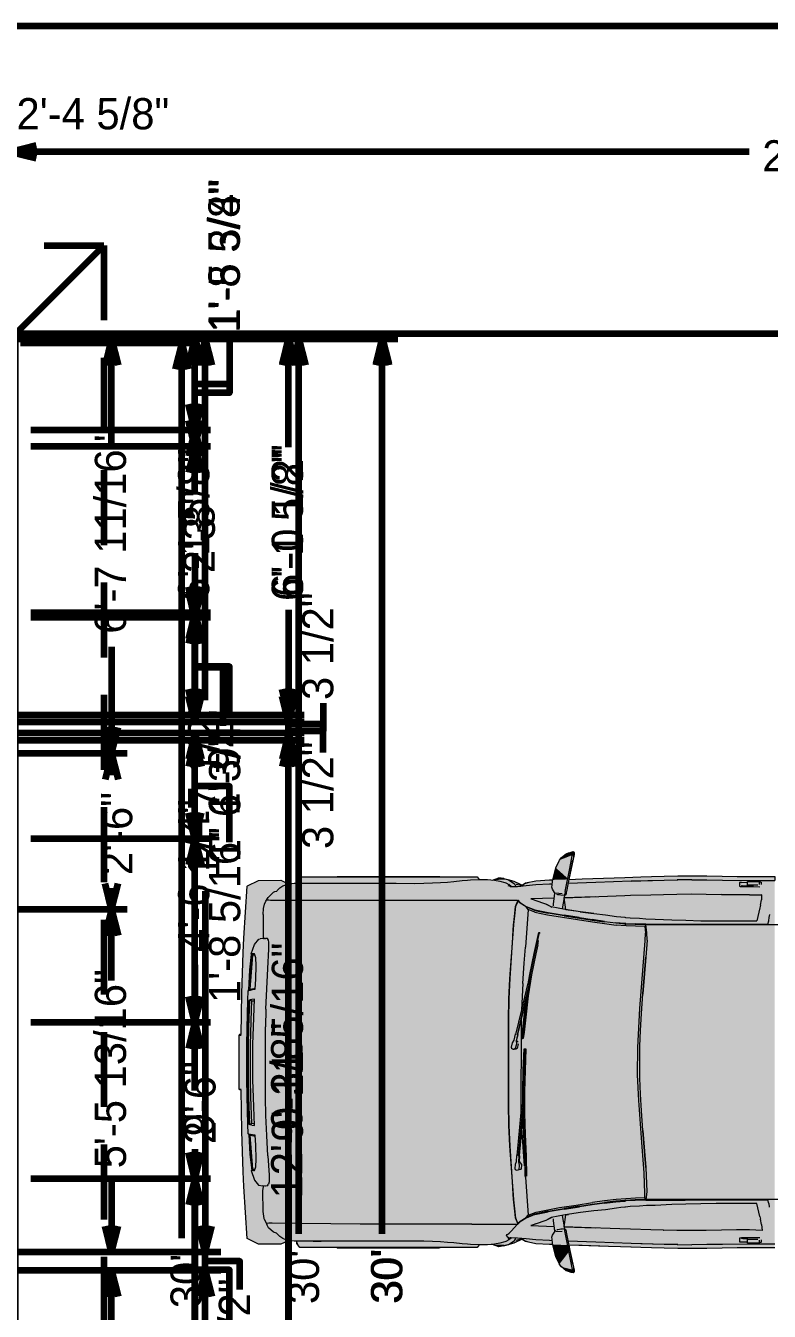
# Model space of a CAD drawing. Header units: inches. Extents: x -355 to 955, y -237 to 947.
# Drawn here: x 658 to 800.8, y 208.1 to 455.2 of the extents above; entities that cross this region are included whole.
import ezdxf

# ---------------------------------------------------------------- set-up
doc = ezdxf.new("R2010")
doc.units = ezdxf.units.IN
doc.header["$LTSCALE"] = 96
doc.header["$MEASUREMENT"] = 0
doc.linetypes.add('Dash', pattern=[0.225, 0.15, -0.075])
for name, color, linetype, lineweight, true_color in [('Dimensions-0', 7, 'Continuous', 158, 0x000080), ('Dimensions-1', 7, 'Continuous', 158, 0x000080), ('Dimensions-2', 7, 'Continuous', 158, 0x000080), ('Dimensions-3', 7, 'Continuous', 158, 0x000080), ('Furniture_ Exterior-1', 7, 'Continuous', 211, 0x008080), ('Roof Planes-2', 7, 'Dash', 211, 0x6fa455), ('Slabs-1', 7, 'Continuous', 211, 0x000000), ('Terrain Perimeter-1', 7, 'Continuous', 211, 0x004000)]:
    doc.layers.add(name, color=color, linetype=linetype, lineweight=lineweight, true_color=true_color)

# ---------------------------------------------------------------- blocks, each defined once
blk = doc.blocks.new('Full-Sized Truck')
at = {"layer": 'Furniture_ Exterior-1', "color": 136, "lineweight": 0, "true_color": 0x008080, "transparency": 33554687}
for p, q in [((-29.51, 127.39), (-29.51, 93.98)), ((29.51, 127.38), (29.51, 93.98)), ((-29.64, 107.83), (-30.35, 107.98)), ((-29.64, 90.95), (-29.64, 107.83)), ((30.35, 107.98), (29.64, 107.83)), ((29.64, 107.83), (29.64, 90.95)), ((30.35, 107.98), (31.09, 108.1)), ((-38.18, 106.11), (-38.8, 106.11)), ((-38.15, 106.53), (-38.63, 106.53)), ((-35.97, 106.53), (-35.92, 106.47)), ((-33.72, 106.29), (-34.86, 106.52)), ((-33.73, 106.31), (-33.16, 106.18)), ((-33.16, 106.18), (-30.35, 105.55)), ((33.16, 106.18), (30.35, 105.55)), ((33.16, 106.18), (33.73, 106.31)), ((34.86, 106.52), (33.72, 106.29)), ((38.63, 106.53), (38.15, 106.53)), ((-38.67, 103.67), (-38.82, 103.68)), ((-37.91, 103.67), (-38.67, 103.67)), ((-38.63, 102.44), (-38.64, 103.67)), ((-35.98, 104.04), (-36.05, 98.38)), ((37.71, 102.52), (37.88, 102.56)), ((38.67, 103.67), (37.91, 103.67)), ((38.82, 103.68), (38.67, 103.67)), ((-39.16, 95.37), (-39.16, 95.35)), ((39.16, 95.35), (39.16, 95.37)), ((-29.51, 93.98), (-29.51, 82.9)), ((29.51, 93.98), (29.51, 82.9)), ((-29.62, 85.4), (-29.64, 90.95)), ((29.62, 85.4), (29.64, 90.95)), ((-29.64, 82.9), (-29.62, 85.4)), ((29.64, 82.9), (29.62, 85.4)), ((36.05, 86.49), (36.05, 86.5)), ((-29.64, 82.9), (-29.69, 80.78)), ((-29.15, 82.75), (-29.19, 80.83)), ((-26.21, 83.2), (-22.58, 82.92)), ((-14.67, 82.32), (-22.58, 82.92)), ((22.57, 82.92), (22.58, 82.92)), ((29.15, 82.75), (29.19, 80.83)), ((29.51, 82.9), (29.57, 80.78)), ((29.64, 82.9), (29.69, 80.78)), ((-29.78, 78.87), (-29.69, 80.78)), ((29.19, 80.83), (29.46, 76.84)), ((29.67, 78.67), (29.66, 78.87)), ((29.69, 80.78), (29.78, 78.87)), ((29.78, 78.87), (29.8, 78.67)), ((35.85, 79.78), (35.85, 79.79)), ((-30.25, 74.49), (-29.96, 76.81)), ((-29.83, 76.81), (-30.12, 74.49)), ((29.83, 76.81), (30.12, 74.49)), ((30.25, 74.49), (29.96, 76.81)), ((-30.25, 74.49), (-30.63, 72.01)), ((30.25, 74.49), (30.63, 72.01)), ((-31.07, 69.37), (-30.63, 72.01)), ((30.63, 72.01), (31.07, 69.37)), ((-31.07, 69.36), (-31.56, 66.26)), ((-31.44, 66.26), (-30.95, 69.37)), ((30.94, 69.37), (31.44, 66.26)), ((31.56, 66.26), (31.07, 69.37)), ((-41.59, 67.4), (-44.31, 67.9)), ((-43.36, 67.98), (-41.54, 67.64)), ((-36.63, 66.47), (-41.59, 67.4)), ((-41.54, 67.64), (-36.64, 66.73)), ((-36.37, 64.49), (-36.26, 65.87)), ((-32.12, 62.98), (-31.56, 66.26)), ((-31.44, 66.26), (-31.99, 62.98)), ((31.99, 62.98), (31.44, 66.26)), ((31.56, 66.26), (32.12, 62.98)), ((45.24, 68.08), (36.22, 66.4)), ((36.37, 64.49), (36.26, 65.87)), ((36.51, 66.7), (43.36, 67.98)), ((-33.93, 62.65), (-33.32, 63.74)), ((-32.72, 60.32), (-32.12, 62.98)), ((-32.6, 60.32), (-31.99, 62.98)), ((32.72, 60.32), (32.12, 62.98)), ((33.32, 63.74), (33.93, 62.65)), ((36.11, 64.47), (36.06, 64.59)), ((-33.98, 62.49), (-33.97, 62.5)), ((-25.14, 60.87), (-26.13, 61.05)), ((-32.6, 60.32), (-33.34, 58.51)), ((-32.24, 60.3), (-32.82, 58.92)), ((-32.82, 58.92), (-24.68, 58.36)), ((-16.93, 57.82), (-11.25, 57.55)), ((-13.78, 58.54), (-5.95, 56.76)), ((9, 57.87), (9.03, 57.95)), ((24.68, 58.36), (24.5, 58.35)), ((-37.76, 55.47), (-38.15, 54.95)), ((-37.94, 54.77), (-37.74, 55.5)), ((-37.79, 55.35), (-37.74, 55.52)), ((-34.79, 56.85), (-34.75, 56.77)), ((-34.75, 56.77), (-34.56, 56.76)), ((-34.75, 56.77), (-34.75, 6.35)), ((-9.11, 57.48), (11.96, 57.41)), ((-6.01, 56.28), (-6.07, 56.38)), ((-5.92, 56.86), (-5.86, 56.76)), ((-3.94, 56.9), (-2.98, 56.7)), ((-2.98, 56.7), (-2.92, 56.3)), ((20.03, 56.63), (19.99, 56.69)), ((34.56, 56.76), (34.75, 56.77)), ((34.75, 56.77), (34.79, 56.85)), ((34.75, 56.77), (35.55, 56.09)), ((34.75, 47.41), (34.75, 56.77)), ((35.55, 56.09), (36.19, 55.52)), ((36.19, 55.52), (36.68, 55.08)), ((37.74, 55.52), (37.79, 55.35)), ((37.74, 55.5), (37.94, 54.77)), ((37.74, 55.39), (37.74, 55.28)), ((38.2, 56.48), (37.92, 57.52)), ((-39.43, 53.96), (-39.63, 52.92)), ((-39.12, 51.67), (-39.63, 52.92)), ((-38.5, 54.37), (-38.15, 54.95)), ((36.96, 54.74), (37.08, 54.52)), ((37.08, 54.52), (37.2, 54.46)), ((37.2, 54.46), (37.41, 54.61)), ((37.41, 54.61), (37.63, 54.91)), ((34.75, 47.41), (34.75, 24.69)), ((-38.42, 17.07), (-38.42, 32)), ((34.75, 24.69), (34.56, 6.73)), ((-39.82, 19.91), (-39.91, 20.01)), ((-38.42, 15.11), (-38.42, 16.72)), ((38.42, 15.11), (38.42, 16.72)), ((-26.54, 5.74), (-26.59, 5.39)), ((-26.59, 5.25), (-26.59, 5.39)), ((-26.21, 5.99), (-26.54, 5.74)), ((-11.43, 5.43), (-7.58, 5.36)), ((26.54, 5.74), (26.21, 5.99)), ((26.59, 5.25), (26.54, 4.81)), ((33.6, 5.06), (34.87, 5.62)), ((34.56, 6.73), (34.58, 6.05)), ((34.58, 6.05), (34.6, 5.5)), ((-26.58, 5.24), (-26.58, 5.1)), ((-26.58, 4.97), (-26.53, 4.29)), ((-23.26, 2.45), (-23.27, 2.58)), ((-23.17, 2.53), (-23.16, 2.53)), ((-16.52, 2.24), (-16.51, 2.24))]:
    blk.add_line(p, q, dxfattribs=at)
for points in [[(39.86, 109.2), (39.86, 106.69), (39.89, 101.55), (39.94, 98.52), (40, 95.35), (40.03, 92.3), (40, 89.42), (39.94, 86.64), (39.87, 84.09), (39.81, 81.9), (39.66, 77.79), (39.56, 75.34), (39.26, 67.22), (40.42, 67.43), (44.62, 68.28), (44.97, 68.28), (45.24, 68.08), (45.14, 67.67), (44.96, 67.14), (44.76, 66.7), (43.95, 65.71), (43.39, 65.29), (41.76, 64.56), (39.16, 63.97), (39.14, 63.28), (38.99, 60.5), (38.53, 58.4), (38.02, 57.67), (38.24, 57.28), (38.67, 56.41), (38.86, 56.01), (39.24, 54.78), (39.43, 53.96), (39.63, 52.92), (39.12, 51.67), (39.15, 51.35), (39.21, 50.64), (39.23, 49.09), (39.23, 48.92), (39.82, 48.54), (39.82, 40.91), (39.91, 40.82), (39.91, 20.01), (39.82, 19.91), (39.82, 12.37), (38.91, 11.78), (38.44, 11.78), (38.42, 11.2), (38.26, 10.11), (39.09, 8.47), (39.04, 3.92), (37.86, 1.62), (26.66, 0.93), (23.55, 0.79), (14.78, 0.54), (5.96, 0.42), (5.96, 0.04), (5.8, 0.01), (-5.8, 0.01), (-5.96, 0.04), (-5.96, 0.42), (-14.78, 0.54), (-23.55, 0.79), (-26.66, 0.93), (-37.82, 1.62), (-37.87, 1.68), (-39.03, 3.92), (-39.07, 8.47), (-38.26, 10.08), (-38.3, 10.25), (-38.42, 11.2), (-38.44, 11.78), (-38.91, 11.78), (-39.82, 12.37), (-39.82, 19.91), (-39.91, 20.01), (-39.91, 40.82), (-39.82, 40.91), (-39.82, 48.54), (-39.23, 48.92), (-39.23, 49.09), (-39.21, 50.64), (-39.15, 51.34), (-39.12, 51.67), (-39.63, 52.92), (-39.24, 54.78), (-38.86, 56.01), (-38.24, 57.28), (-38.02, 57.67), (-38.53, 58.4), (-38.99, 60.5), (-39.14, 63.28), (-39.16, 63.97), (-41.76, 64.56), (-43.39, 65.29), (-43.95, 65.71), (-44.76, 66.7), (-44.96, 67.14), (-45.14, 67.67), (-45.24, 68.08), (-44.97, 68.28), (-44.62, 68.28), (-39.26, 67.22), (-39.35, 69.93), (-39.7, 78.67), (-39.81, 81.9), (-39.87, 84.09), (-39.94, 86.64), (-40, 89.42), (-40.03, 92.3), (-40, 95.35), (-39.94, 98.52), (-39.89, 101.55), (-39.87, 104.19), (-39.86, 106.69), (-39.86, 109.2)], [(-39.7, 78.67), (-39.81, 81.9), (-39.87, 84.09), (-39.94, 86.64), (-40, 89.42), (-40.03, 92.3), (-40, 95.35), (-39.94, 98.52), (-39.89, 101.55), (-39.87, 104.19), (-39.86, 106.69), (-39.86, 109.2), (-39.04, 109.2)], [(-39.19, 92.3), (-39.16, 95.39), (-39.12, 98.54), (-39.05, 104.2), (-39.04, 109.22)], [(-30.35, 107.98), (-31.09, 108.1), (-31.74, 108.22)], [(39.04, 109.22), (39.05, 104.2), (39.12, 98.54), (39.16, 95.39), (39.19, 92.3)], [(39.86, 109.2), (39.86, 106.69), (39.87, 104.19), (39.89, 101.55), (39.94, 98.52), (40, 95.35), (40.03, 92.3), (40, 89.42), (39.94, 86.64), (39.87, 84.09), (39.81, 81.9), (39.74, 79.93), (39.66, 77.79), (39.57, 75.34)], [(-38.84, 105.78), (-38.84, 105.99), (-38.8, 106.11), (-38.63, 106.53)], [(-37.91, 103.68), (-38.82, 103.68), (-38.84, 105.78)], [(-37.71, 104.91), (-37.71, 103.67), (-38.07, 103.68), (-38.06, 105.78)], [(-37.81, 102.05), (-37.75, 102.19), (-37.71, 102.44), (-37.7, 106.14)], [(-35.98, 104.04), (-35.97, 106.53), (-34.86, 106.52)], [(-31.93, 72.3), (-31.67, 74.7), (-31.32, 76.97), (-31.22, 77.83), (-31.12, 78.67), (-31.11, 78.78), (-30.99, 79.74), (-30.92, 81.63), (-30.81, 82.9), (-30.75, 84.86), (-30.57, 88.24), (-30.5, 91.11), (-30.39, 94.13), (-30.37, 97.3), (-30.35, 105.55)], [(30.35, 105.55), (30.37, 97.3), (30.39, 94.13), (30.5, 91.11), (30.57, 88.24), (30.75, 84.86), (30.8, 83.07), (30.92, 81.63), (30.99, 79.74), (31.11, 78.78), (31.12, 78.67), (31.22, 77.83), (31.32, 76.97), (31.67, 74.7), (31.93, 72.3), (32.29, 69.63), (32.79, 66.48), (33.34, 63.63), (33.97, 62.5), (34.75, 60.36)], [(34.86, 106.52), (36.1, 106.63), (35.98, 104.04)], [(37.7, 106.14), (37.71, 102.44), (37.75, 102.19), (37.81, 102.05), (38.59, 102.05)], [(38.06, 105.78), (38.07, 103.68), (37.71, 103.67)], [(38.84, 105.78), (38.82, 103.68), (38.07, 103.68)], [(38.63, 106.53), (38.8, 106.11), (38.18, 106.11)], [(38.8, 106.11), (38.84, 105.99), (38.84, 105.78)], [(-38.63, 102.44), (-38.61, 102.19), (-38.59, 102.05), (-37.81, 102.05)], [(-37.71, 102.52), (-37.88, 102.56), (-37.9, 102.75), (-37.91, 103.67)], [(-37.88, 102.56), (-37.86, 102.45), (-37.71, 102.45)], [(-36.05, 98.38), (-36, 101.4), (-35.98, 104.04)], [(35.98, 104.04), (36, 101.4), (36.05, 98.38), (36.11, 95.21), (36.14, 92.16), (36.11, 89.27), (36.05, 86.5), (35.98, 83.94), (35.85, 79.79), (35.77, 77.61), (35.46, 69.78), (35.33, 66.24), (32.77, 66.61), (32.69, 67.14)], [(37.91, 103.67), (37.9, 102.75), (37.88, 102.56), (37.86, 102.45), (37.71, 102.45)], [(38.64, 103.67), (38.63, 102.44), (38.61, 102.19), (38.59, 102.05)], [(-35.81, 78.67), (-35.85, 79.79), (-35.98, 83.94), (-36.05, 86.5), (-36.11, 89.27), (-36.14, 92.16), (-36.11, 95.21), (-36.05, 98.38)], [(-39.19, 92.3), (-39.16, 89.41), (-39.16, 89.3)], [(39.16, 89.31), (39.16, 89.41), (39.19, 92.3)], [(-38.44, 67.06), (-38.64, 72.74), (-38.93, 79.95), (-39.13, 86.66), (-39.16, 89.45)], [(39.16, 89.45), (39.13, 86.66), (38.97, 81.93), (38.9, 79.96)], [(-38.9, 79.96), (-38.97, 81.93), (-39.13, 86.66)], [(39.13, 86.66), (38.93, 79.95), (38.64, 72.74), (38.44, 67.06)], [(-29.51, 82.9), (-29.57, 80.78), (-29.66, 78.87)], [(-26.21, 83.2), (-27.85, 83.11), (-29.51, 82.9)], [(-29.51, 82.9), (-29.15, 82.75), (-27.72, 82.86)], [(28.06, 82.73), (26.13, 82.67), (23.75, 82.59), (17.23, 82.1), (8.22, 81.49), (2.7, 81.23), (-3.14, 81.26), (-11.55, 81.67), (-26.06, 82.82), (-27.72, 82.86)], [(-22.58, 82.92), (-19.08, 82.64), (-14.67, 82.32), (-14.62, 82.32)], [(-6.84, 81.86), (-10.44, 82.05), (-14.67, 82.32)], [(14.67, 82.32), (10.44, 82.05), (6.84, 81.86), (3.42, 81.73), (0, 81.67), (-3.42, 81.73), (-6.84, 81.86)], [(22.58, 82.92), (14.67, 82.32), (19.08, 82.64), (22.58, 82.92), (27.85, 83.11), (29.51, 82.9), (29.15, 82.75), (28.06, 82.73)], [(-29.78, 78.87), (-29.8, 78.67), (-29.96, 76.81)], [(-29.67, 78.67), (-29.66, 78.87), (-29.83, 76.81)], [(-29.19, 80.83), (-29.28, 78.91), (-29.46, 76.84)], [(29.57, 80.78), (29.66, 78.87), (29.67, 78.67), (29.83, 76.81)], [(29.96, 76.81), (29.8, 78.67), (29.78, 78.87)], [(-39.26, 67.22), (-39.35, 69.93), (-39.7, 78.67)], [(-35.33, 66.24), (-35.46, 69.78), (-35.81, 78.67)], [(-30.14, 72.03), (-29.76, 74.51), (-29.46, 76.84)], [(29.46, 76.84), (29.76, 74.51), (30.14, 72.03)], [(-30.95, 69.37), (-30.5, 72.01), (-30.12, 74.49)], [(30.94, 69.37), (30.5, 72.01), (30.12, 74.49)], [(39.56, 75.34), (39.35, 69.93), (39.26, 67.22)], [(-32.45, 68.58), (-32.75, 66.61), (-35.34, 66.25), (-35.57, 72.58)], [(-32.31, 69.52), (-32.01, 71.73), (-32.14, 70.72), (-31.93, 72.3), (-32.29, 69.63), (-32.79, 66.48), (-33.34, 63.63), (-33.97, 62.5), (-34.74, 60.36)], [(-32.24, 60.3), (-31.66, 62.84), (-30.14, 72.03)], [(24.68, 58.36), (32.82, 58.92), (32.17, 60.59), (31.22, 65.35), (30.67, 68.74), (30.14, 72.03)], [(35.34, 66.25), (35.57, 72.58), (35.57, 72.59)], [(-44.76, 66.7), (-44.96, 67.14), (-45.14, 67.67), (-45.24, 68.08), (-44.97, 68.28), (-44.62, 68.28), (-40.42, 67.43)], [(-44.97, 68.28), (-44.96, 68.27), (-44.94, 68.27), (-44.9, 68.26), (-44.83, 68.25)], [(-44.56, 68.2), (-44.47, 68.19), (-44.38, 68.17), (-44.2, 68.14)], [(44.97, 68.28), (45.24, 68.08), (45.14, 67.67), (44.96, 67.14), (44.76, 66.7), (44.39, 66.25), (43.95, 65.71), (43.47, 65.35), (43.39, 65.29), (41.76, 64.56), (38.87, 63.9), (38.02, 63.79), (37.59, 63.77), (37.56, 63.77), (37.17, 63.91), (36.47, 64.33), (36.23, 64.38), (34.03, 64.07), (33.61, 64.11)], [(40.42, 67.43), (44.62, 68.28), (44.97, 68.28), (44.96, 68.27), (44.94, 68.27), (44.9, 68.26), (44.83, 68.25)], [(44.2, 68.14), (44.38, 68.17), (44.47, 68.19), (44.56, 68.2)], [(-44.31, 67.9), (-44.54, 67.95), (-44.69, 67.98), (-44.81, 68), (-44.94, 68.02), (-45.07, 68.05), (-45.15, 68.06), (-45.19, 68.07), (-45.22, 68.07), (-45.24, 68.08)], [(-33.61, 64.11), (-34.03, 64.07), (-36.23, 64.38), (-36.47, 64.33), (-37.17, 63.91), (-37.56, 63.77), (-37.59, 63.77), (-38.02, 63.79), (-38.87, 63.9), (-41.76, 64.56), (-43.39, 65.29), (-43.95, 65.71), (-44.76, 66.7)], [(-36.64, 66.73), (-36.51, 66.7), (-36.46, 66.7), (-36.4, 66.68), (-36.29, 66.67), (-36.18, 66.65), (-36.1, 66.63), (-36.05, 66.62), (-36.02, 66.61), (-35.98, 66.61), (-35.79, 66.32), (-32.91, 65.86)], [(-36.63, 66.47), (-36.43, 66.44), (-36.31, 66.41), (-36.22, 66.4), (-36.11, 66.38), (-35.99, 66.36), (-35.91, 66.34), (-35.85, 66.33), (-35.82, 66.32), (-35.79, 66.32), (-35.87, 65.61)], [(-35.87, 65.61), (-35.92, 65.29), (-35.96, 65), (-36.01, 64.76)], [(32.91, 65.86), (35.79, 66.32), (35.83, 65.96), (35.87, 65.61), (35.91, 65.35), (35.92, 65.29), (35.96, 65), (36.01, 64.76)], [(36.22, 66.4), (36.11, 66.38), (35.99, 66.36), (35.91, 66.34), (35.85, 66.33), (35.82, 66.32), (35.79, 66.32), (35.98, 66.61), (36.02, 66.61), (36.05, 66.62), (36.1, 66.63), (36.18, 66.65), (36.29, 66.67), (36.4, 66.68), (36.46, 66.7), (36.51, 66.7)], [(-37.83, 57.39), (-38.53, 58.4), (-38.99, 60.5), (-39.14, 63.28), (-39.16, 63.97)], [(-37.74, 55.28), (-37.76, 56.76), (-37.95, 58.52), (-38.15, 60.5), (-38.3, 63.28), (-38.32, 63.83)], [(-35.26, 64.24), (-35.07, 59.44), (-34.93, 59.96), (-34.7, 60.5)], [(31.99, 62.98), (32.6, 60.32), (33.34, 58.51), (32.82, 58.92)], [(34.7, 60.5), (34.93, 59.96), (35.07, 59.44), (35.26, 64.24)], [(38.32, 63.83), (38.3, 63.28), (38.15, 60.5), (37.95, 58.52), (37.76, 56.76), (37.74, 55.39)], [(39.16, 63.97), (39.14, 63.28), (38.99, 60.5), (38.53, 58.4), (37.83, 57.39)], [(-16.85, 58.94), (-18.84, 59.24), (-23.36, 60.13), (-27.86, 61.08), (-27.83, 61.27)], [(-16.76, 59.13), (-18.81, 59.43), (-23.33, 60.32), (-27.83, 61.27), (-27.82, 61.33), (-27.81, 61.36)], [(-25.22, 60.88), (-23.29, 60.48), (-18.78, 59.58)], [(-32.82, 58.92), (-33.34, 58.51), (-34.14, 57.32), (-34.56, 56.87), (-34.79, 56.85), (-34.26, 57.32)], [(-34.56, 56.87), (-33.47, 58.51), (-32.72, 60.32)], [(-16.93, 57.82), (-21.27, 58.11), (-24.68, 58.36)], [(-18.78, 59.58), (-14.23, 58.92), (-9.67, 58.43), (-6.47, 58.1)], [(-16.86, 58.93), (-16.75, 58.88), (-16.72, 58.98), (-16.75, 59.14), (-16.77, 59.21), (-16.7, 59.16), (-16.57, 59.05)], [(-16.75, 58.88), (-16.67, 58.76), (-16.86, 58.93), (-16.83, 59.02)], [(-16.8, 59.13), (-16.78, 59.18), (-16.77, 59.21), (-16.33, 59.12)], [(-16.72, 58.98), (-16.57, 59.05), (-11.16, 57.84), (-5.89, 56.65)], [(-16.67, 58.76), (-11.25, 57.55), (-5.98, 56.36), (-6.01, 56.28), (-4.76, 56), (-4.16, 55.65), (-3.2, 55.43), (-3, 55.55), (-2.86, 55.7), (-2.81, 55.88), (-2.83, 56.08)], [(-13.53, 58.49), (-14.29, 58.64), (-15.44, 58.89), (-16.08, 59.03), (-14.27, 58.76), (-9.7, 58.27), (-5.09, 57.8), (-5.12, 57.61), (-5.1, 57.75)], [(-5.12, 57.61), (-9.73, 58.08), (-13.53, 58.49), (-13.58, 58.49)], [(-6.47, 58.1), (-5.07, 57.92), (-5.07, 57.9), (-5.08, 57.87), (-5.09, 57.8)], [(10.75, 57.84), (10.93, 57.84), (15.54, 58), (20.14, 58.15), (24.49, 58.22), (24.5, 58.36), (20.14, 58.29), (15.54, 58.14), (10.94, 57.98), (6.34, 57.97), (1.74, 58.08), (-2.86, 58.26), (-2.86, 58.46), (1.74, 58.29), (6.34, 58.18), (10.94, 58.18), (15.54, 58.34), (20.15, 58.49), (24.5, 58.57), (24.5, 58.36)], [(9.04, 57.83), (6.33, 57.83), (1.73, 57.94), (-2.86, 58.12), (-2.86, 58.32)], [(20.12, 56.94), (20.04, 57.1), (20.07, 57.18), (21.33, 57.09), (21.98, 57.56), (22.95, 57.49), (23.09, 57.01), (23.2, 56.82), (23.24, 56.65), (23.2, 56.5), (23.08, 56.36), (22.89, 56.25), (21.92, 56.32), (21.29, 56.54), (20.03, 56.63), (20.06, 56.68), (14.71, 57.16), (9.21, 57.66), (9, 57.87), (9.13, 57.75), (9.15, 57.83)], [(9.23, 57.96), (9.28, 57.91), (9.15, 57.83), (9.12, 57.93)], [(20.14, 57.05), (20.12, 56.94), (14.77, 57.41), (9.28, 57.91), (9.22, 57.98)], [(11.73, 57.86), (14.69, 57.58), (20.04, 57.1)], [(22.22, 58.18), (21.27, 58.11), (14.07, 57.64)], [(32.72, 60.32), (33.47, 58.51), (34.26, 57.32), (34.43, 57.17), (34.79, 56.85), (34.56, 56.83), (34.43, 56.78), (33.5, 56.39)], [(34.26, 57.32), (34.56, 56.83), (34.14, 57.32), (33.34, 58.51)], [(-39.51, 53.55), (-39.43, 53.96), (-39.24, 54.78), (-38.86, 56.01), (-38.67, 56.41), (-38.24, 57.28), (-38.02, 57.67)], [(-39.43, 53.96), (-39.16, 54.9), (-38.81, 55.49), (-38.31, 56.14), (-37.76, 56.44)], [(-37.92, 57.52), (-37.92, 57.49), (-38.2, 56.48)], [(-28.49, 55.91), (-29.57, 56.02), (-31.46, 56.18), (-33.5, 56.39), (-34.56, 56.87)], [(-34.56, 56.76), (-33.34, 56.27), (-31.31, 56.05), (-29.42, 55.9), (-28.35, 55.78)], [(28.49, 55.91), (25.71, 55.76), (18.03, 55.27), (13.58, 55.06), (9.16, 54.97), (-9.16, 54.97), (-13.58, 55.06), (-18.03, 55.27), (-25.71, 55.76), (-28.49, 55.91)], [(-28.35, 55.78), (-25.58, 55.64), (-17.94, 55.14), (-13.51, 54.94), (-9.11, 54.85), (9.11, 54.85), (13.51, 54.94), (17.94, 55.14), (25.58, 55.64), (28.35, 55.78)], [(-4.31, 56.9), (-4.67, 56.57), (-5.92, 56.86), (-5.95, 56.76), (-5.89, 56.65), (-5.86, 56.76), (-4.61, 56.48), (-3.88, 56.52), (-2.92, 56.3), (-2.83, 56.08), (-2.9, 56.54)], [(20.07, 57.18), (20.14, 57.05), (21.4, 56.96), (22.12, 57.08), (23.09, 57.01)], [(22.95, 57.49), (23.05, 57.33), (23.2, 56.82)], [(28.35, 55.78), (29.42, 55.9), (31.31, 56.05), (33.34, 56.27), (34.56, 56.76)], [(33.5, 56.39), (31.46, 56.18), (29.57, 56.02), (28.49, 55.91)], [(37.08, 54.52), (36.96, 54.74), (36.68, 55.08)], [(37.63, 54.92), (37.63, 54.92), (37.74, 55.28)], [(38.81, 55.49), (38.31, 56.14), (37.76, 56.44)], [(37.76, 55.47), (38.15, 54.95), (38.5, 54.37), (38.59, 54.2), (38.86, 53.15), (39.07, 52.09), (39.15, 51.35), (39.21, 50.64), (39.23, 49.09), (39.16, 47.18), (39.1, 46.52), (39, 45.44), (38.78, 43.75), (38.68, 42.5), (38.59, 41.03), (38.49, 39.41), (38.43, 37.68), (38.41, 35.82)], [(38.02, 57.67), (38.24, 57.28), (38.67, 56.41), (38.86, 56.01), (39.24, 54.78), (39.43, 53.96), (39.16, 54.9), (38.81, 55.49)], [(-38.42, 32), (-38.41, 35.82), (-38.43, 37.68), (-38.49, 39.41), (-38.59, 41.03), (-38.69, 42.5), (-38.78, 43.75), (-39, 45.44), (-39.1, 46.52), (-39.16, 47.18), (-39.23, 49.09), (-39.21, 50.64), (-39.15, 51.34), (-39.07, 52.09), (-38.86, 53.15), (-38.59, 54.2), (-38.5, 54.37)], [(39.43, 53.96), (39.63, 52.92), (39.12, 51.67)], [(-38.44, 11.78), (-38.91, 11.78), (-39.82, 12.37), (-39.82, 48.54), (-39.23, 48.92)], [(39.23, 48.92), (39.82, 48.54), (39.82, 12.37), (38.91, 11.78), (38.44, 11.78)], [(-39.91, 20.01), (-39.91, 40.82), (-39.82, 40.91)], [(39.82, 40.91), (39.91, 40.82), (39.91, 20.01), (39.82, 19.91)], [(38.4, 35.82), (38.42, 32), (38.42, 17.07), (38.46, 14.34), (38.46, 12.34), (38.42, 11.2), (38.3, 10.25), (38.11, 9.48), (37.87, 8.89), (37.44, 8.28), (36.88, 7.75), (36.72, 7.62), (36.51, 7), (35.55, 5.98), (34.87, 5.62)], [(-36.74, 7.64), (-36.88, 7.75), (-37.44, 8.28), (-37.87, 8.89), (-38.11, 9.48), (-38.3, 10.25), (-38.42, 11.2), (-38.46, 12.34), (-38.46, 14.34), (-38.42, 17.07)], [(-37.87, 1.68), (-39.03, 3.92), (-39.07, 8.47), (-38.26, 10.08)], [(-36.05, 6.54), (-36.51, 7), (-36.65, 7.27), (-36.74, 7.64)], [(-31.73, 4.88), (-32.99, 4.96), (-33.92, 5.13), (-34.58, 5.42), (-35.34, 5.9), (-35.69, 6.18), (-36.05, 6.53)], [(-34.75, 6.35), (-34.77, 6.06), (-34.81, 5.57)], [(-20.13, 5.83), (-24.31, 6.07), (-25.81, 6.04), (-26.21, 5.99)], [(-11.43, 5.43), (-15.75, 5.61), (-20.13, 5.83)], [(11.43, 5.43), (7.58, 5.36), (3.79, 5.33), (0, 5.33), (-3.79, 5.33), (-7.58, 5.36)], [(20.13, 5.83), (15.75, 5.61), (11.43, 5.43)], [(20.13, 5.83), (24.23, 6.09), (25.67, 6.09), (26.21, 5.99)], [(26.54, 5.74), (26.59, 5.39), (26.59, 5.25)], [(-31.73, 4.88), (-26.81, 4.89), (-26.58, 4.97), (-26.58, 5.1)], [(-15.67, 2.18), (-15.41, 1.85), (-15.44, 1.98), (-15.51, 2.27), (-15.61, 2.69), (-15.68, 3.23), (-17.82, 3.37), (-20.8, 3.46), (-22.45, 3.37), (-23.28, 3.11), (-23.28, 2.89), (-23.27, 2.58), (-23.26, 2.45), (-25.31, 3.12), (-26.41, 3.97), (-26.53, 4.29)], [(-22.98, 3.21), (-22.98, 3.17), (-22.98, 2.86), (-22.97, 2.73), (-22.96, 2.72), (-23.25, 2.44), (-23.26, 2.45)], [(-16.52, 2.24), (-19.81, 2.27), (-22.96, 2.72), (-15.67, 2.18), (-15.7, 2.3), (-15.77, 2.59), (-15.86, 3.01), (-15.88, 3.24)], [(13.49, 2.6), (13.56, 3.13), (7.59, 2.88), (3.8, 2.79), (-3.8, 2.79), (-7.59, 2.88), (-13.56, 3.13), (-13.49, 2.6), (-13.41, 2.18)], [(13.49, 2.6), (13.41, 2.18), (7.43, 1.97), (3.71, 1.9), (-3.71, 1.9), (-7.42, 1.97), (-13.41, 2.18), (-13.15, 2.57), (-13.21, 2.88), (-13.24, 3.12)], [(13.24, 3.12), (13.21, 2.88), (13.15, 2.57), (13.41, 2.18)], [(23.28, 2.89), (23.28, 3.11), (22.45, 3.37), (20.8, 3.46), (17.83, 3.37), (15.68, 3.23), (15.61, 2.69), (15.51, 2.27), (15.43, 1.96), (19.82, 2.16), (23.27, 2.54), (23.26, 2.45), (25.32, 3.1), (26.42, 3.91), (26.55, 4.84), (26.72, 4.86), (27.65, 4.77), (32.02, 4.84), (33.53, 5.05), (33.6, 5.06)], [(15.88, 3.24), (15.86, 3.01), (15.77, 2.59), (15.7, 2.3), (15.67, 2.18), (22.96, 2.72)], [(23.28, 2.89), (23.27, 2.58), (23.26, 2.45), (23.25, 2.44), (22.96, 2.72), (22.97, 2.73), (22.98, 2.86), (22.98, 3.17), (22.98, 3.21)], [(-15.5, 1.97), (-19.82, 2.16), (-23.16, 2.53)], [(15.44, 1.98), (15.41, 1.85), (13.28, 1.78), (13.29, 1.9), (7.35, 1.71), (-3.68, 1.66), (-13.29, 1.9), (-13.28, 1.78), (-15.41, 1.85)], [(13.29, 1.9), (13.28, 1.78), (13.18, 1.9), (13.28, 1.78), (7.33, 1.6), (3.67, 1.56), (-3.67, 1.56), (-7.33, 1.6), (-13.28, 1.78)], [(-13.18, 1.9), (-13.28, 1.78), (-13.18, 1.9)], [(13.15, 2.57), (7.43, 2.35), (3.71, 2.29), (-3.71, 2.29), (-11.23, 2.48), (-13.15, 2.57)], [(-5.96, 0.42), (-5.96, 0.04), (-5.8, 0.01), (-5.8, 0.42)], [(5.8, 0.01), (5.49, 0), (-5.5, 0), (-5.8, 0.01)], [(5.96, 0.42), (5.96, 0.04), (5.8, 0.01), (5.8, 0.42)], [(20.22, 2.52), (19.8, 2.48), (15.67, 2.18), (15.41, 1.85)]]:
    blk.add_lwpolyline(points, dxfattribs=at)
at = {"layer": 'Furniture_ Exterior-1', "color": 7, "lineweight": 0, "true_color": 0xffffff, "transparency": 33554687}
for points in [[(39.86, 109.2), (39.86, 106.69), (39.86, 109.2), (-39.86, 109.2)], [(39.86, 106.69), (-39.86, 106.69), (39.86, 106.69), (-39.86, 109.2)], [(39.86, 106.69), (39.89, 101.55), (39.86, 106.69), (-39.87, 104.19)], [(39.86, 106.69), (-39.87, 104.19), (39.86, 106.69), (-39.86, 106.69)], [(39.89, 101.55), (-39.89, 101.55), (39.89, 101.55), (-39.87, 104.19)], [(39.94, 98.52), (-39.94, 98.52), (39.94, 98.52), (-39.89, 101.55)], [(39.89, 101.55), (39.94, 98.52), (39.89, 101.55), (-39.89, 101.55)], [(40, 95.35), (-40, 95.35), (40, 95.35), (-39.94, 98.52)], [(39.94, 98.52), (40, 95.35), (39.94, 98.52), (-39.94, 98.52)], [(40, 95.35), (40.03, 92.3), (40, 95.35), (-40.03, 92.3)], [(40, 95.35), (-40.03, 92.3), (40, 95.35), (-40, 95.35)], [(40.03, 92.3), (40, 89.42), (40.03, 92.3), (-40.03, 92.3)], [(40, 89.42), (-40, 89.42), (40, 89.42), (-40.03, 92.3)], [(40, 89.42), (-39.94, 86.64), (40, 89.42), (-40, 89.42)], [(40, 89.42), (39.94, 86.64), (40, 89.42), (-39.94, 86.64)], [(39.94, 86.64), (39.87, 84.09), (39.94, 86.64), (-39.94, 86.64)], [(39.87, 84.09), (-39.87, 84.09), (39.87, 84.09), (-39.94, 86.64)], [(39.87, 84.09), (-39.81, 81.9), (39.87, 84.09), (-39.87, 84.09)], [(39.87, 84.09), (39.81, 81.9), (39.87, 84.09), (-39.81, 81.9)], [(39.81, 81.9), (-39.7, 78.67), (39.81, 81.9), (-39.81, 81.9)], [(39.81, 81.9), (39.66, 77.79), (39.81, 81.9), (-39.7, 78.67)], [(39.66, 77.79), (39.56, 75.34), (39.66, 77.79), (-39.7, 78.67)], [(39.56, 75.34), (-39.35, 69.93), (39.56, 75.34), (-39.7, 78.67)], [(39.56, 75.34), (39.26, 67.22), (39.56, 75.34), (-39.35, 69.93)], [(-45.14, 67.67), (-45.24, 68.08), (-45.14, 67.67), (-44.97, 68.28)], [(-44.96, 67.14), (-45.14, 67.67), (-44.96, 67.14), (-44.62, 68.28)], [(-45.14, 67.67), (-44.97, 68.28), (-45.14, 67.67), (-44.62, 68.28)], [(-44.76, 66.7), (-44.96, 67.14), (-44.76, 66.7), (-44.62, 68.28)], [(-43.95, 65.71), (-44.76, 66.7), (-43.95, 65.71), (-44.62, 68.28)], [(-43.39, 65.29), (-43.95, 65.71), (-43.39, 65.29), (-44.62, 68.28)], [(-43.39, 65.29), (-44.62, 68.28), (-43.39, 65.29), (-39.26, 67.22)], [(39.26, 67.22), (-39.26, 67.22), (39.26, 67.22), (-39.35, 69.93)], [(40.42, 67.43), (44.62, 68.28), (40.42, 67.43), (43.95, 65.71)], [(44.62, 68.28), (44.76, 66.7), (44.62, 68.28), (43.95, 65.71)], [(44.62, 68.28), (44.97, 68.28), (44.62, 68.28), (45.14, 67.67)], [(44.62, 68.28), (45.14, 67.67), (44.62, 68.28), (44.96, 67.14)], [(44.62, 68.28), (44.96, 67.14), (44.62, 68.28), (44.76, 66.7)], [(44.97, 68.28), (45.24, 68.08), (44.97, 68.28), (45.14, 67.67)], [(-41.76, 64.56), (-43.39, 65.29), (-41.76, 64.56), (-39.26, 67.22)], [(-39.16, 63.97), (-41.76, 64.56), (-39.16, 63.97), (-39.26, 67.22)], [(38.02, 57.67), (-38.02, 57.67), (38.02, 57.67), (-39.26, 67.22)], [(39.26, 67.22), (38.02, 57.67), (39.26, 67.22), (-39.26, 67.22)], [(-38.02, 57.67), (-39.16, 63.97), (-38.02, 57.67), (-39.26, 67.22)], [(38.02, 57.67), (39.26, 67.22), (38.02, 57.67), (39.16, 63.97)], [(39.26, 67.22), (41.76, 64.56), (39.26, 67.22), (39.16, 63.97)], [(39.26, 67.22), (40.42, 67.43), (39.26, 67.22), (41.76, 64.56)], [(40.42, 67.43), (43.95, 65.71), (40.42, 67.43), (43.39, 65.29)], [(40.42, 67.43), (43.39, 65.29), (40.42, 67.43), (41.76, 64.56)], [(-38.02, 57.67), (-39.14, 63.28), (-38.02, 57.67), (-39.16, 63.97)], [(-38.02, 57.67), (-38.99, 60.5), (-38.02, 57.67), (-39.14, 63.28)], [(38.02, 57.67), (39.16, 63.97), (38.02, 57.67), (39.14, 63.28)], [(38.99, 60.5), (38.02, 57.67), (38.99, 60.5), (39.14, 63.28)], [(-38.02, 57.67), (-38.53, 58.4), (-38.02, 57.67), (-38.99, 60.5)], [(38.99, 60.5), (38.53, 58.4), (38.99, 60.5), (38.02, 57.67)], [(-39.12, 51.67), (-39.24, 54.78), (-39.12, 51.67), (-38.86, 56.01)], [(-39.23, 48.92), (-39.12, 51.67), (-39.23, 48.92), (-38.02, 57.67)], [(-39.23, 48.92), (-38.02, 57.67), (-39.23, 48.92), (38.02, 57.67)], [(-39.23, 48.92), (38.02, 57.67), (-39.23, 48.92), (39.23, 48.92)], [(-39.12, 51.67), (-38.24, 57.28), (-39.12, 51.67), (-38.02, 57.67)], [(-39.12, 51.67), (-38.86, 56.01), (-39.12, 51.67), (-38.24, 57.28)], [(38.02, 57.67), (38.24, 57.28), (38.02, 57.67), (39.12, 51.67)], [(38.02, 57.67), (39.12, 51.67), (38.02, 57.67), (39.23, 48.92)], [(38.24, 57.28), (38.67, 56.41), (38.24, 57.28), (39.12, 51.67)], [(38.67, 56.41), (38.86, 56.01), (38.67, 56.41), (39.24, 54.78)], [(38.67, 56.41), (39.24, 54.78), (38.67, 56.41), (39.12, 51.67)], [(-39.12, 51.67), (-39.63, 52.92), (-39.12, 51.67), (-39.24, 54.78)], [(39.24, 54.78), (39.43, 53.96), (39.24, 54.78), (39.12, 51.67)], [(39.43, 53.96), (39.63, 52.92), (39.43, 53.96), (39.12, 51.67)], [(-39.23, 48.92), (-39.21, 50.64), (-39.23, 48.92), (-39.12, 51.67)], [(-39.23, 48.92), (-39.23, 49.09), (-39.23, 48.92), (-39.21, 50.64)], [(-39.21, 50.64), (-39.15, 51.34), (-39.21, 50.64), (-39.12, 51.67)], [(39.12, 51.67), (39.15, 51.35), (39.12, 51.67), (39.21, 50.64)], [(39.12, 51.67), (39.21, 50.64), (39.12, 51.67), (39.23, 48.92)], [(39.21, 50.64), (39.23, 49.09), (39.21, 50.64), (39.23, 48.92)], [(-39.82, 40.91), (-39.23, 48.92), (-39.82, 40.91), (39.23, 48.92)], [(-39.82, 40.91), (39.23, 48.92), (-39.82, 40.91), (39.82, 40.91)], [(-39.82, 40.91), (-39.82, 48.54), (-39.82, 40.91), (-39.23, 48.92)], [(39.23, 48.92), (39.82, 48.54), (39.23, 48.92), (39.82, 40.91)], [(-39.82, 19.91), (-39.91, 40.82), (-39.82, 19.91), (-39.82, 40.91)], [(-39.82, 19.91), (-39.91, 20.01), (-39.82, 19.91), (-39.91, 40.82)], [(-5.96, 0.42), (-14.78, 0.54), (-5.96, 0.42), (-39.82, 40.91)], [(-5.96, 0.42), (-39.82, 40.91), (-5.96, 0.42), (5.96, 0.42)], [(-39.82, 40.91), (39.82, 40.91), (-39.82, 40.91), (5.96, 0.42)], [(-14.78, 0.54), (-39.82, 19.91), (-14.78, 0.54), (-39.82, 40.91)], [(39.82, 40.91), (14.78, 0.54), (39.82, 40.91), (5.96, 0.42)], [(39.82, 40.91), (39.82, 19.91), (39.82, 40.91), (14.78, 0.54)], [(39.82, 40.91), (39.91, 40.82), (39.82, 40.91), (39.82, 19.91)], [(39.91, 40.82), (39.91, 20.01), (39.91, 40.82), (39.82, 19.91)], [(-14.78, 0.54), (-23.55, 0.79), (-14.78, 0.54), (-39.82, 19.91)], [(-23.55, 0.79), (-38.44, 11.78), (-23.55, 0.79), (-39.82, 19.91)], [(-38.44, 11.78), (-39.82, 12.37), (-38.44, 11.78), (-39.82, 19.91)], [(39.82, 19.91), (23.55, 0.79), (39.82, 19.91), (14.78, 0.54)], [(39.82, 19.91), (38.44, 11.78), (39.82, 19.91), (23.55, 0.79)], [(39.82, 19.91), (39.82, 12.37), (39.82, 19.91), (38.44, 11.78)], [(-38.44, 11.78), (-38.91, 11.78), (-38.44, 11.78), (-39.82, 12.37)], [(-23.55, 0.79), (-26.66, 0.93), (-23.55, 0.79), (-38.44, 11.78)], [(-26.66, 0.93), (-38.26, 10.08), (-26.66, 0.93), (-38.44, 11.78)], [(-38.26, 10.08), (-38.42, 11.2), (-38.26, 10.08), (-38.44, 11.78)], [(-38.26, 10.08), (-38.3, 10.25), (-38.26, 10.08), (-38.42, 11.2)], [(38.44, 11.78), (26.66, 0.93), (38.44, 11.78), (23.55, 0.79)], [(38.44, 11.78), (38.26, 10.11), (38.44, 11.78), (26.66, 0.93)], [(38.44, 11.78), (38.42, 11.2), (38.44, 11.78), (38.26, 10.11)], [(39.82, 12.37), (38.91, 11.78), (39.82, 12.37), (38.44, 11.78)], [(-39.03, 3.92), (-39.07, 8.47), (-39.03, 3.92), (-38.26, 10.08)], [(-26.66, 0.93), (-39.03, 3.92), (-26.66, 0.93), (-38.26, 10.08)], [(38.26, 10.11), (39.04, 3.92), (38.26, 10.11), (26.66, 0.93)], [(38.26, 10.11), (39.09, 8.47), (38.26, 10.11), (39.04, 3.92)], [(-26.66, 0.93), (-37.87, 1.68), (-26.66, 0.93), (-39.03, 3.92)], [(39.04, 3.92), (37.86, 1.62), (39.04, 3.92), (26.66, 0.93)], [(-26.66, 0.93), (-37.82, 1.62), (-26.66, 0.93), (-37.87, 1.68)], [(-5.8, 0.01), (-5.96, 0.42), (-5.8, 0.01), (5.8, 0.01)], [(-5.96, 0.42), (5.96, 0.42), (-5.96, 0.42), (5.8, 0.01)], [(-5.8, 0.01), (-5.96, 0.04), (-5.8, 0.01), (-5.96, 0.42)], [(5.96, 0.42), (5.96, 0.04), (5.96, 0.42), (5.8, 0.01)]]:
    blk.add_solid(points, dxfattribs=at)

msp = doc.modelspace()

# ---------------------------------------------------------------- linework, layer by layer
at = {"layer": 'Dimensions-0', "color": 176, "linetype": 'Continuous', "lineweight": 158, "true_color": 0x000080, "transparency": 33554687}
for p, q in [((690.95, 394.22), (656.95, 394.22)), ((687.95, 222.21), (687.95, 394.22))]:
    msp.add_line(p, q, dxfattribs=at)
at = {"layer": 'Dimensions-0', "transparency": 33554687}
for q in [(686.7, 389.22), (689.2, 389.22)]:
    msp.add_line((687.95, 394.22), q, dxfattribs=at)
at = {"layer": 'Dimensions-1', "transparency": 33554687}
for p, q in [((655, 431), (660, 432.25)), ((655, 431), (660, 429.75)), ((690.47, 395.22), (689.22, 390.22)), ((690.47, 395.22), (691.72, 390.22)), ((708.47, 395.22), (707.22, 390.22)), ((708.47, 395.22), (709.72, 390.22)), ((726.47, 395.22), (725.22, 390.22)), ((726.47, 395.22), (727.72, 390.22)), ((690.47, 377.47), (689.22, 382.47)), ((690.47, 377.47), (691.72, 382.47)), ((690.47, 377.47), (689.22, 372.47)), ((690.47, 377.47), (691.72, 372.47)), ((690.47, 341.47), (689.22, 346.47)), ((690.47, 341.47), (691.72, 346.47)), ((690.47, 341.47), (689.22, 336.47)), ((690.47, 341.47), (691.72, 336.47)), ((690.47, 322.72), (689.22, 327.72)), ((690.47, 322.72), (691.72, 327.72)), ((708.47, 322.72), (707.22, 327.72)), ((708.47, 322.72), (709.72, 327.72)), ((693.47, 322.72), (652.5, 322.72)), ((690.47, 319.22), (689.22, 314.22)), ((690.47, 319.22), (691.72, 314.22)), ((708.47, 319.22), (707.22, 314.22)), ((708.47, 319.22), (709.72, 314.22)), ((690.47, 298.91), (689.22, 303.91)), ((690.47, 298.91), (691.72, 303.91)), ((690.47, 298.91), (689.22, 293.91)), ((690.47, 298.91), (691.72, 293.91))]:
    msp.add_line(p, q, dxfattribs=at)
at = {"layer": 'Dimensions-1', "color": 176, "linetype": 'Continuous', "lineweight": 158, "true_color": 0x000080, "transparency": 33554687}
for p, q in [((797.01, 431), (655, 431)), ((693.47, 395.22), (658, 395.22)), ((711.47, 395.22), (658, 395.22)), ((729.47, 395.22), (658, 395.22)), ((690.47, 377.47), (690.47, 395.22)), ((708.47, 375), (708.47, 395.22)), ((726.47, 223.21), (726.47, 395.22)), ((693.47, 377.47), (658.95, 377.47)), ((690.47, 365.12), (690.47, 377.47)), ((690.47, 353.82), (690.47, 341.47)), ((693.47, 341.47), (658.95, 341.47)), ((690.47, 322.72), (690.47, 341.47)), ((708.47, 342.94), (708.47, 322.72)), ((711.47, 322.72), (652.5, 322.72)), ((708.47, 319.22), (708.47, 322.72)), ((693.47, 319.22), (652.5, 319.22)), ((711.47, 319.22), (652.5, 319.22)), ((690.47, 298.91), (690.47, 319.22)), ((708.47, 190.43), (708.47, 319.22)), ((693.47, 298.91), (658.95, 298.91)), ((690.47, 250.56), (690.47, 298.91)), ((690.47, 239.26), (690.47, 190.91))]:
    msp.add_line(p, q, dxfattribs=at)
for points in [[(697.11, 395.82), (697.11, 386.34), (690.47, 386.34)], [(697.11, 322.11), (697.11, 332.09), (690.47, 332.09)], [(715.11, 315.56), (715.11, 320.97), (708.47, 320.97)], [(697.11, 298.31), (697.11, 309.07), (690.47, 309.07)]]:
    msp.add_lwpolyline(points, dxfattribs=at)
at = {"layer": 'Dimensions-2', "color": 176, "linetype": 'Continuous', "lineweight": 158, "true_color": 0x000080, "transparency": 33554687}
for p, q in [((693.47, 395), (658, 395)), ((693.47, 395), (658, 395)), ((711.47, 395), (658, 395)), ((729.47, 395), (658, 395)), ((711.47, 395), (658, 395)), ((729.47, 395), (658, 395)), ((690.47, 374.36), (690.47, 395)), ((690.47, 374.21), (690.47, 395)), ((708.47, 374.21), (708.47, 395)), ((708.47, 374.21), (708.47, 395)), ((726.47, 222.99), (726.47, 395)), ((726.47, 222.99), (726.47, 395)), ((693.47, 374.36), (658.95, 374.36)), ((690.47, 369.23), (690.47, 374.36)), ((690.47, 347.49), (690.47, 342.36)), ((693.47, 342.36), (658.95, 342.36)), ((690.47, 321.36), (690.47, 342.36)), ((690.47, 342.15), (690.47, 321.36)), ((708.47, 342.15), (708.47, 321.36)), ((708.47, 342.15), (708.47, 321.36)), ((711.47, 321.36), (652.5, 321.36)), ((711.47, 321.36), (652.5, 321.36)), ((708.47, 317.86), (708.47, 321.36)), ((708.47, 317.86), (708.47, 321.36)), ((693.47, 317.86), (652.5, 317.86)), ((711.47, 317.86), (652.5, 317.86)), ((711.47, 317.86), (652.5, 317.86)), ((690.47, 306.77), (690.47, 317.86)), ((708.47, 264.05), (708.47, 317.86)), ((708.47, 278.23), (708.47, 317.86)), ((690.47, 274.71), (690.47, 263.62)), ((693.47, 263.62), (658.95, 263.62)), ((690.47, 259.49), (690.47, 263.62)), ((690.47, 237.75), (690.47, 233.62)), ((708.47, 238.21), (708.47, 198.58)), ((693.47, 233.62), (658.95, 233.62)), ((690.47, 198.58), (690.47, 233.62)), ((708.47, 227.31), (708.47, 173.5))]:
    msp.add_line(p, q, dxfattribs=at)
at = {"layer": 'Dimensions-2', "transparency": 33554687}
for p, q in [((690.47, 395), (689.22, 390)), ((690.47, 395), (689.22, 390)), ((690.47, 395), (691.72, 390)), ((690.47, 395), (691.72, 390)), ((708.47, 395), (707.22, 390)), ((708.47, 395), (707.22, 390)), ((708.47, 395), (709.72, 390)), ((708.47, 395), (709.72, 390)), ((726.47, 395), (725.22, 390)), ((726.47, 395), (725.22, 390)), ((726.47, 395), (727.72, 390)), ((726.47, 395), (727.72, 390)), ((690.47, 374.36), (689.22, 379.36)), ((690.47, 374.36), (691.72, 379.36)), ((690.47, 374.36), (689.22, 369.36)), ((690.47, 374.36), (691.72, 369.36)), ((690.47, 342.36), (689.22, 347.36)), ((690.47, 342.36), (691.72, 347.36)), ((690.47, 342.36), (689.22, 337.36)), ((690.47, 342.36), (691.72, 337.36)), ((690.47, 321.36), (689.22, 326.36)), ((690.47, 321.36), (689.22, 326.36)), ((690.47, 321.36), (691.72, 326.36)), ((690.47, 321.36), (691.72, 326.36)), ((708.47, 321.36), (707.22, 326.36)), ((708.47, 321.36), (707.22, 326.36)), ((708.47, 321.36), (709.72, 326.36)), ((708.47, 321.36), (709.72, 326.36)), ((693.47, 321.36), (652.5, 321.36)), ((693.47, 321.36), (652.5, 321.36)), ((690.47, 317.86), (689.22, 312.86)), ((690.47, 317.86), (691.72, 312.86)), ((708.47, 317.86), (707.22, 312.86)), ((708.47, 317.86), (707.22, 312.86)), ((708.47, 317.86), (709.72, 312.86)), ((708.47, 317.86), (709.72, 312.86)), ((690.47, 263.62), (689.22, 268.62)), ((690.47, 263.62), (691.72, 268.62)), ((690.47, 263.62), (689.22, 258.62)), ((690.47, 263.62), (691.72, 258.62)), ((690.47, 233.62), (689.22, 238.62)), ((690.47, 233.62), (691.72, 238.62)), ((690.47, 233.62), (689.22, 228.62)), ((690.47, 233.62), (691.72, 228.62))]:
    msp.add_line(p, q, dxfattribs=at)
at = {"layer": 'Dimensions-2', "color": 176, "linetype": 'Continuous', "lineweight": 158, "true_color": 0x000080, "transparency": 33554687}
for points in [[(697.11, 395.61), (697.11, 384.68), (690.47, 384.68)], [(695.91, 320.64), (695.91, 331.86), (690.47, 331.86)], [(715.11, 325.02), (715.11, 319.61), (708.47, 319.61)], [(715.11, 325.02), (715.11, 319.61), (708.47, 319.61)], [(697.11, 197.97), (697.11, 216.1), (690.47, 216.1)]]:
    msp.add_lwpolyline(points, dxfattribs=at)
at = {"layer": 'Dimensions-3', "color": 176, "linetype": 'Continuous', "lineweight": 158, "true_color": 0x000080, "transparency": 33554687}
for p, q in [((677.47, 395), (642, 395)), ((695.47, 395), (642, 395)), ((713.47, 395), (642, 395)), ((674.47, 374.47), (674.47, 395)), ((692.47, 325.62), (692.47, 395)), ((710.47, 222.99), (710.47, 395)), ((674.47, 335.86), (674.47, 315.33)), ((677.47, 315.33), (642.95, 315.33)), ((674.47, 311.2), (674.47, 315.33)), ((674.47, 289.46), (674.47, 285.33)), ((692.47, 288.88), (692.47, 219.5)), ((677.47, 285.33), (642.95, 285.33)), ((674.47, 271.72), (674.47, 285.33)), ((674.47, 233.11), (674.47, 219.5)), ((695.47, 219.5), (636.5, 219.5)), ((692.47, 216), (692.47, 219.5)), ((677.47, 216), (636.5, 216)), ((695.47, 216), (636.5, 216)), ((674.47, 201.8), (674.47, 216)), ((692.47, 138.71), (692.47, 216))]:
    msp.add_line(p, q, dxfattribs=at)
at = {"layer": 'Dimensions-3', "transparency": 33554687}
for p, q in [((674.47, 395), (673.22, 390)), ((674.47, 395), (675.72, 390)), ((692.47, 395), (691.22, 390)), ((692.47, 395), (693.72, 390)), ((710.47, 395), (709.22, 390)), ((710.47, 395), (711.72, 390)), ((674.47, 315.33), (673.22, 320.33)), ((674.47, 315.33), (675.72, 320.33)), ((674.47, 315.33), (673.22, 310.33)), ((674.47, 315.33), (675.72, 310.33)), ((674.47, 285.33), (673.22, 290.33)), ((674.47, 285.33), (675.72, 290.33)), ((674.47, 285.33), (673.22, 280.33)), ((674.47, 285.33), (675.72, 280.33)), ((674.47, 219.5), (673.22, 224.5)), ((674.47, 219.5), (675.72, 224.5)), ((692.47, 219.5), (691.22, 224.5)), ((692.47, 219.5), (693.72, 224.5)), ((677.47, 219.5), (636.5, 219.5)), ((674.47, 216), (673.22, 211)), ((674.47, 216), (675.72, 211)), ((692.47, 216), (691.22, 211)), ((692.47, 216), (693.72, 211))]:
    msp.add_line(p, q, dxfattribs=at)
at = {"layer": 'Dimensions-3', "color": 176, "linetype": 'Continuous', "lineweight": 158, "true_color": 0x000080, "transparency": 33554687}
msp.add_lwpolyline([(699.11, 212.34), (699.11, 217.75), (692.47, 217.75)], dxfattribs=at)
at = {"layer": 'Roof Planes-2', "transparency": 33554687}
for points in [[(673, 17), (639.95, 50.05), (639.95, 379.95), (673, 413)], [(673, 413), (639.95, 379.95), (639.95, 413)]]:
    msp.add_lwpolyline(points, close=True, dxfattribs=at)
at = {"layer": 'Slabs-1', "transparency": 33554687}
msp.add_lwpolyline([(955.05, 396.04), (955.05, 35.04), (656, 35.04), (656, 396.04)], close=True, dxfattribs=at)
at = {"layer": 'Terrain Perimeter-1', "transparency": 33554687}
msp.add_lwpolyline([(955, 455.22), (955, -24.78), (-245, -24.78), (-245, 455.22)], close=True, dxfattribs=at)

# ---------------------------------------------------------------- block references
at = {"layer": 'Furniture_ Exterior-1', "linetype": 'Continuous', "lineweight": 0, "transparency": 33554687, "xscale": 0.8950276243093923, "yscale": 0.9421364748887466, "rotation": 270}
msp.add_blockref('Full-Sized Truck', (699, 256), dxfattribs=at)

# ---------------------------------------------------------------- texts
at = {"layer": 'Dimensions-0', "color": 176, "linetype": 'Continuous', "lineweight": 158, "true_color": 0x000080, "transparency": 33554687, "insert": (691.88, 208.73), "char_height": 6, "width": 11.34, "attachment_point": 7, "rotation": 90}
msp.add_mtext("\\fChief Blueprint|b0|i0|c0|p0;30'", dxfattribs=at)
at = {"layer": 'Dimensions-1', "color": 176, "linetype": 'Continuous', "lineweight": 158, "true_color": 0x000080, "transparency": 33554687, "char_height": 6, "attachment_point": 7}
for s, insert, width in [('\\fChief Blueprint|b0|i0|c0|p0;2\'-4 5/8"', (656.2, 435.22), 32.7), ("\\fChief Blueprint|b0|i0|c0|p0;25'", (799.51, 427.12), 11.34)]:
    msp.add_mtext(s, dxfattribs=dict(at, insert=insert, width=width))
at = {"layer": 'Dimensions-1', "color": 176, "linetype": 'Continuous', "lineweight": 158, "true_color": 0x000080, "transparency": 33554687, "char_height": 6, "attachment_point": 7, "rotation": 90}
for s, insert, width in [('\\fChief Blueprint|b0|i0|c0|p0;1\'-5 3/4"', (699.22, 396.42), 32.7), ('\\fChief Blueprint|b0|i0|c0|p0;6\'-0 1/2"', (711.33, 345.44), 32.7), ("\\fChief Blueprint|b0|i0|c0|p0;3'", (694.41, 356.32), 6.66), ('\\fChief Blueprint|b0|i0|c0|p0;1\'-6 3/4"', (699.28, 294.46), 32.7), ('\\fChief Blueprint|b0|i0|c0|p0;3 1/2"', (717.16, 296.97), 23.64), ('\\fChief Blueprint|b0|i0|c0|p0;1\'-8 5/16"', (699.28, 267.38), 37.38), ("\\fChief Blueprint|b0|i0|c0|p0;9'", (694.35, 241.76), 6.66), ("\\fChief Blueprint|b0|i0|c0|p0;30'", (730.41, 209.73), 11.34)]:
    msp.add_mtext(s, dxfattribs=dict(at, insert=insert, width=width))
at = {"layer": 'Dimensions-2', "color": 176, "linetype": 'Continuous', "lineweight": 158, "true_color": 0x000080, "transparency": 33554687, "char_height": 6, "attachment_point": 7, "rotation": 90}
for s, insert, width in [('\\fChief Blueprint|b0|i0|c0|p0;1\'-8 5/8"', (699.16, 396.2), 32.7), ('\\fChief Blueprint|b0|i0|c0|p0;6\'-1 5/8"', (693.33, 344.65), 32.7), ('\\fChief Blueprint|b0|i0|c0|p0;6\'-1 5/8"', (711.33, 344.65), 32.7), ('\\fChief Blueprint|b0|i0|c0|p0;6\'-1 5/8"', (711.33, 344.65), 32.7), ('\\fChief Blueprint|b0|i0|c0|p0;2\'-8"', (694.35, 349.99), 18.66), ('\\fChief Blueprint|b0|i0|c0|p0;3 1/2"', (717.16, 325.61), 23.64), ('\\fChief Blueprint|b0|i0|c0|p0;3 1/2"', (717.16, 325.61), 23.64), ('\\fChief Blueprint|b0|i0|c0|p0;1\'-9"', (699.16, 303.42), 18.66), ('\\fChief Blueprint|b0|i0|c0|p0;4\'-6 1/4"', (693.33, 277.21), 32.7), ('\\fChief Blueprint|b0|i0|c0|p0;9\'-11 5/16"', (711.33, 240.71), 42.06), ('\\fChief Blueprint|b0|i0|c0|p0;12\'-0 3/8"', (711.21, 229.81), 37.38), ('\\fChief Blueprint|b0|i0|c0|p0;2\'-6"', (694.53, 240.25), 18.66), ("\\fChief Blueprint|b0|i0|c0|p0;30'", (730.41, 209.51), 11.34), ("\\fChief Blueprint|b0|i0|c0|p0;30'", (730.41, 209.51), 11.34)]:
    msp.add_mtext(s, dxfattribs=dict(at, insert=insert, width=width))
at = {"layer": 'Dimensions-3', "color": 176, "linetype": 'Continuous', "lineweight": 158, "true_color": 0x000080, "transparency": 33554687, "char_height": 6, "attachment_point": 7, "rotation": 90}
for s, insert, width in [('\\fChief Blueprint|b0|i0|c0|p0;6\'-7 11/16"', (677.33, 338.36), 42.06), ('\\fChief Blueprint|b0|i0|c0|p0;14\'-7 1/2"', (695.27, 291.38), 37.38), ('\\fChief Blueprint|b0|i0|c0|p0;2\'-6"', (678.53, 291.96), 18.66), ('\\fChief Blueprint|b0|i0|c0|p0;5\'-5 13/16"', (677.33, 235.61), 42.06), ("\\fChief Blueprint|b0|i0|c0|p0;30'", (714.41, 209.51), 11.34), ('\\fChief Blueprint|b0|i0|c0|p0;3 1/2"', (701.16, 193.75), 23.64)]:
    msp.add_mtext(s, dxfattribs=dict(at, insert=insert, width=width))

doc.saveas('drawing.dxf')
